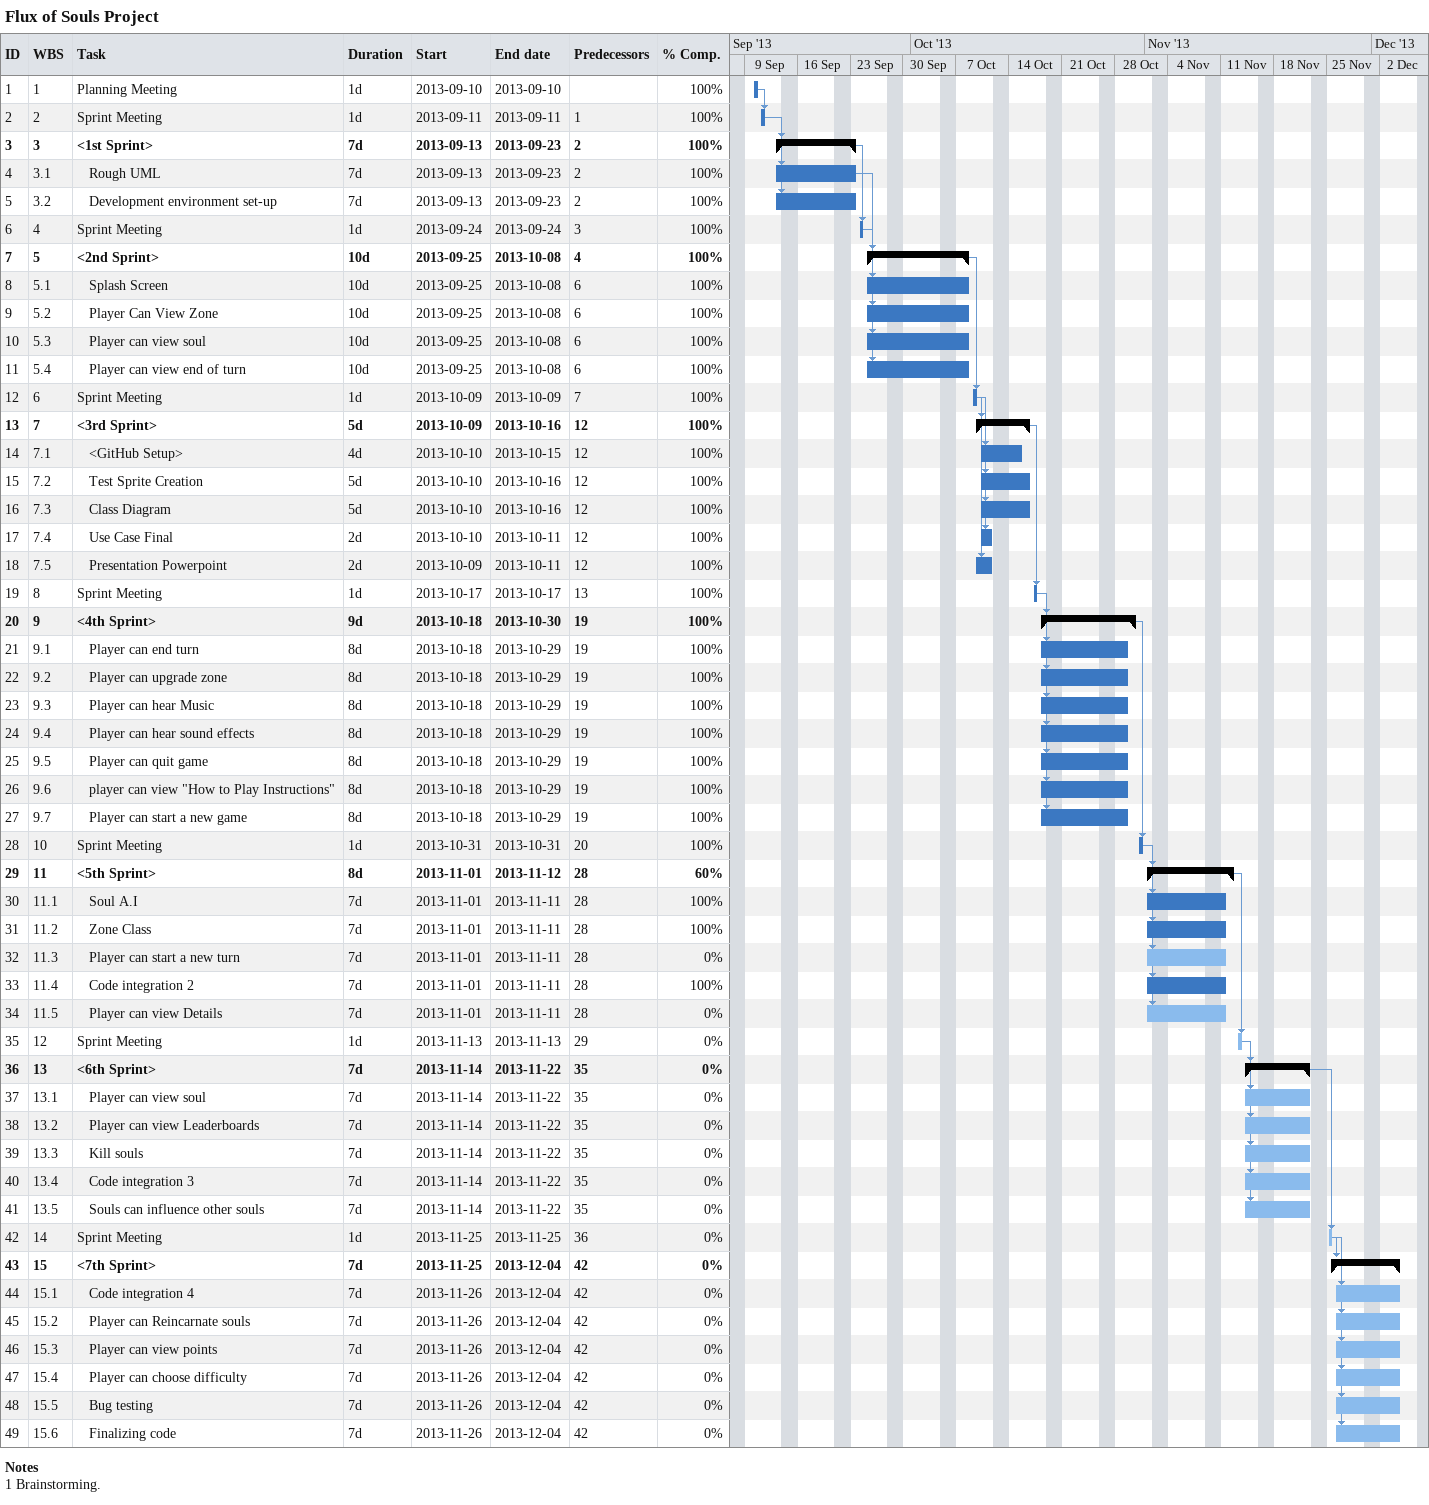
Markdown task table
Flux of Souls Project

| ID | WBS | Task | Duration | Start | Finish | Predecessors | % complete |
|---|---|---|---|---|---|---|---|
| 1 | 1 | Planning Meeting | 1d | 2013-09-10 | 2013-09-10 |  | 100 |
| 2 | 2 | Sprint Meeting | 1d | 2013-09-11 | 2013-09-11 | 1 | 100 |
| 3 | 3 | **<1st Sprint>** | 7d | 2013-09-13 | 2013-09-23 | 2 | 100 |
| 4 | 3.1 | Rough UML | 7d | 2013-09-13 | 2013-09-23 | 2 | 100 |
| 5 | 3.2 | Development environment set-up | 7d | 2013-09-13 | 2013-09-23 | 2 | 100 |
| 6 | 4 | Sprint Meeting | 1d | 2013-09-24 | 2013-09-24 | 3 | 100 |
| 7 | 5 | **<2nd Sprint>** | 10d | 2013-09-25 | 2013-10-08 | 4 | 100 |
| 8 | 5.1 | Splash Screen | 10d | 2013-09-25 | 2013-10-08 | 6 | 100 |
| 9 | 5.2 | Player Can View Zone | 10d | 2013-09-25 | 2013-10-08 | 6 | 100 |
| 10 | 5.3 | Player can view soul | 10d | 2013-09-25 | 2013-10-08 | 6 | 100 |
| 11 | 5.4 | Player can view end of turn | 10d | 2013-09-25 | 2013-10-08 | 6 | 100 |
| 12 | 6 | Sprint Meeting | 1d | 2013-10-09 | 2013-10-09 | 7 | 100 |
| 13 | 7 | **<3rd Sprint>** | 5d | 2013-10-09 | 2013-10-16 | 12 | 100 |
| 14 | 7.1 | <GitHub Setup> | 4d | 2013-10-10 | 2013-10-15 | 12 | 100 |
| 15 | 7.2 | Test Sprite Creation | 5d | 2013-10-10 | 2013-10-16 | 12 | 100 |
| 16 | 7.3 | Class Diagram | 5d | 2013-10-10 | 2013-10-16 | 12 | 100 |
| 17 | 7.4 | Use Case Final | 2d | 2013-10-10 | 2013-10-11 | 12 | 100 |
| 18 | 7.5 | Presentation Powerpoint | 2d | 2013-10-09 | 2013-10-11 | 12 | 100 |
| 19 | 8 | Sprint Meeting | 1d | 2013-10-17 | 2013-10-17 | 13 | 100 |
| 20 | 9 | **<4th Sprint>** | 9d | 2013-10-18 | 2013-10-30 | 19 | 100 |
| 21 | 9.1 | Player can end turn | 8d | 2013-10-18 | 2013-10-29 | 19 | 100 |
| 22 | 9.2 | Player can upgrade zone | 8d | 2013-10-18 | 2013-10-29 | 19 | 100 |
| 23 | 9.3 | Player can hear Music | 8d | 2013-10-18 | 2013-10-29 | 19 | 100 |
| 24 | 9.4 | Player can hear sound effects | 8d | 2013-10-18 | 2013-10-29 | 19 | 100 |
| 25 | 9.5 | Player can quit game | 8d | 2013-10-18 | 2013-10-29 | 19 | 100 |
| 26 | 9.6 | player can view "How to Play Instructions" | 8d | 2013-10-18 | 2013-10-29 | 19 | 100 |
| 27 | 9.7 | Player can start a new game | 8d | 2013-10-18 | 2013-10-29 | 19 | 100 |
| 28 | 10 | Sprint Meeting | 1d | 2013-10-31 | 2013-10-31 | 20 | 100 |
| 29 | 11 | **<5th Sprint>** | 8d | 2013-11-01 | 2013-11-12 | 28 | 60 |
| 30 | 11.1 | Soul A.I | 7d | 2013-11-01 | 2013-11-11 | 28 | 100 |
| 31 | 11.2 | Zone Class | 7d | 2013-11-01 | 2013-11-11 | 28 | 100 |
| 32 | 11.3 | Player can start a new turn | 7d | 2013-11-01 | 2013-11-11 | 28 | 0 |
| 33 | 11.4 | Code integration 2 | 7d | 2013-11-01 | 2013-11-11 | 28 | 100 |
| 34 | 11.5 | Player can view Details | 7d | 2013-11-01 | 2013-11-11 | 28 | 0 |
| 35 | 12 | Sprint Meeting | 1d | 2013-11-13 | 2013-11-13 | 29 | 0 |
| 36 | 13 | **<6th Sprint>** | 7d | 2013-11-14 | 2013-11-22 | 35 | 0 |
| 37 | 13.1 | Player can view soul | 7d | 2013-11-14 | 2013-11-22 | 35 | 0 |
| 38 | 13.2 | Player can view Leaderboards | 7d | 2013-11-14 | 2013-11-22 | 35 | 0 |
| 39 | 13.3 | Kill souls | 7d | 2013-11-14 | 2013-11-22 | 35 | 0 |
| 40 | 13.4 | Code integration 3 | 7d | 2013-11-14 | 2013-11-22 | 35 | 0 |
| 41 | 13.5 | Souls can influence other souls | 7d | 2013-11-14 | 2013-11-22 | 35 | 0 |
| 42 | 14 | Sprint Meeting | 1d | 2013-11-25 | 2013-11-25 | 36 | 0 |
| 43 | 15 | **<7th Sprint>** | 7d | 2013-11-25 | 2013-12-04 | 42 | 0 |
| 44 | 15.1 | Code integration 4 | 7d | 2013-11-26 | 2013-12-04 | 42 | 0 |
| 45 | 15.2 | Player can Reincarnate souls | 7d | 2013-11-26 | 2013-12-04 | 42 | 0 |
| 46 | 15.3 | Player can view points | 7d | 2013-11-26 | 2013-12-04 | 42 | 0 |
| 47 | 15.4 | Player can choose difficulty | 7d | 2013-11-26 | 2013-12-04 | 42 | 0 |
| 48 | 15.5 | Bug testing | 7d | 2013-11-26 | 2013-12-04 | 42 | 0 |
| 49 | 15.6 | Finalizing code | 7d | 2013-11-26 | 2013-12-04 | 42 | 0 |

Notes
- 1: Brainstorming.
